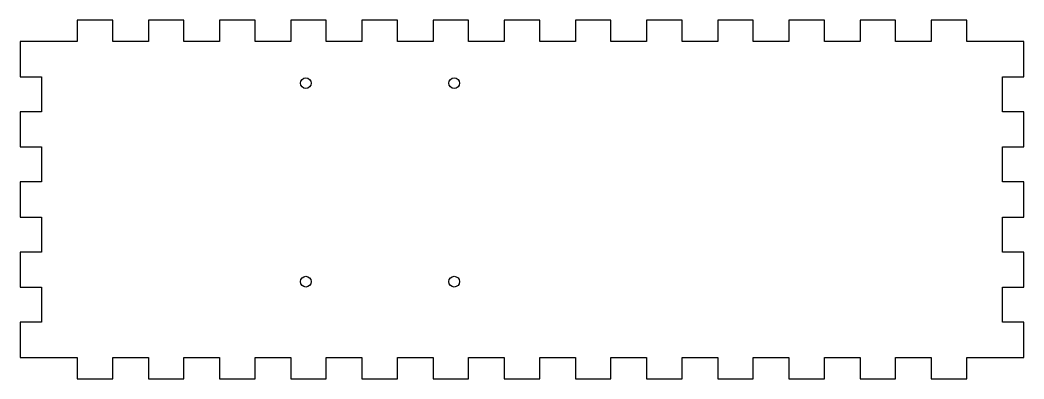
# Model space of a CAD drawing. Extents: x 10 to 860, y -140 to 140.
# Drawn here: x 580 to 860, y -50 to 50 of the extents above; entities that cross this region are included whole.
import ezdxf

# ---------------------------------------------------------------- set-up
doc = ezdxf.new("R2010")
doc.units = 0

# ---------------------------------------------------------------- blocks, each defined once
blk = doc.blocks.new('SHAPE2DVIEW001')
at = {"layer": 'Views', "color": 0}
for p, q in [((595.93, 50), (595.93, 44)), ((605.85, 50), (595.93, 50)), ((605.85, 44), (605.85, 50)), ((615.78, 50), (615.78, 44)), ((625.7, 50), (615.78, 50)), ((625.7, 44), (625.7, 50)), ((635.63, 50), (635.63, 44)), ((645.56, 50), (635.63, 50)), ((645.56, 44), (645.56, 50)), ((655.48, 50), (655.48, 44)), ((665.41, 50), (655.48, 50)), ((665.41, 44), (665.41, 50)), ((675.33, 50), (675.33, 44)), ((685.26, 50), (675.33, 50)), ((685.26, 44), (685.26, 50)), ((695.19, 50), (695.19, 44)), ((705.11, 50), (695.19, 50)), ((705.11, 44), (705.11, 50)), ((715.04, 50), (715.04, 44)), ((724.96, 50), (715.04, 50)), ((724.96, 44), (724.96, 50)), ((734.89, 50), (734.89, 44)), ((744.81, 50), (734.89, 50)), ((744.81, 44), (744.81, 50)), ((754.74, 50), (754.74, 44)), ((764.67, 50), (754.74, 50)), ((764.67, 44), (764.67, 50)), ((774.59, 50), (774.59, 44)), ((784.52, 50), (774.59, 50)), ((784.52, 44), (784.52, 50)), ((794.44, 50), (794.44, 44)), ((804.37, 50), (794.44, 50)), ((804.37, 44), (804.37, 50)), ((814.3, 50), (814.3, 44)), ((824.22, 50), (814.3, 50)), ((824.22, 44), (824.22, 50)), ((834.15, 50), (834.15, 44)), ((844.07, 50), (834.15, 50)), ((844.07, 44), (844.07, 50)), ((580, 44), (580, 34.22)), ((586, 44), (580, 44)), ((595.93, 44), (586, 44)), ((615.78, 44), (605.85, 44)), ((635.63, 44), (625.7, 44)), ((655.48, 44), (645.56, 44)), ((675.33, 44), (665.41, 44)), ((695.19, 44), (685.26, 44)), ((715.04, 44), (705.11, 44)), ((734.89, 44), (724.96, 44)), ((754.74, 44), (744.81, 44)), ((774.59, 44), (764.67, 44)), ((794.44, 44), (784.52, 44)), ((814.3, 44), (804.37, 44)), ((834.15, 44), (824.22, 44)), ((854, 44), (844.07, 44)), ((860, 44), (854, 44)), ((860, 34.22), (860, 44)), ((580, 34.22), (586, 34.22)), ((586, 34.22), (586, 24.44)), ((854, 24.44), (854, 34.22)), ((854, 34.22), (860, 34.22)), ((580, 24.44), (580, 14.67)), ((586, 24.44), (580, 24.44)), ((860, 24.44), (854, 24.44)), ((860, 14.67), (860, 24.44)), ((580, 14.67), (586, 14.67)), ((586, 14.67), (586, 4.89)), ((854, 4.89), (854, 14.67)), ((854, 14.67), (860, 14.67)), ((580, 4.89), (580, -4.89)), ((586, 4.89), (580, 4.89)), ((860, 4.89), (854, 4.89)), ((860, -4.89), (860, 4.89)), ((580, -4.89), (586, -4.89)), ((586, -4.89), (586, -14.67)), ((854, -14.67), (854, -4.89)), ((854, -4.89), (860, -4.89)), ((580, -14.67), (580, -24.44)), ((586, -14.67), (580, -14.67)), ((860, -14.67), (854, -14.67)), ((860, -24.44), (860, -14.67)), ((580, -24.44), (586, -24.44)), ((586, -24.44), (586, -34.22)), ((854, -34.22), (854, -24.44)), ((854, -24.44), (860, -24.44)), ((580, -34.22), (580, -44)), ((586, -34.22), (580, -34.22)), ((860, -34.22), (854, -34.22)), ((860, -44), (860, -34.22)), ((580, -44), (586, -44)), ((586, -44), (595.93, -44)), ((595.93, -44), (595.93, -50)), ((605.85, -50), (605.85, -44)), ((605.85, -44), (615.78, -44)), ((615.78, -44), (615.78, -50)), ((625.7, -50), (625.7, -44)), ((625.7, -44), (635.63, -44)), ((635.63, -44), (635.63, -50)), ((645.56, -50), (645.56, -44)), ((645.56, -44), (655.48, -44)), ((655.48, -44), (655.48, -50)), ((665.41, -50), (665.41, -44)), ((665.41, -44), (675.33, -44)), ((675.33, -44), (675.33, -50)), ((685.26, -50), (685.26, -44)), ((685.26, -44), (695.19, -44)), ((695.19, -44), (695.19, -50)), ((705.11, -50), (705.11, -44)), ((705.11, -44), (715.04, -44)), ((715.04, -44), (715.04, -50)), ((724.96, -50), (724.96, -44)), ((724.96, -44), (734.89, -44)), ((734.89, -44), (734.89, -50)), ((744.81, -50), (744.81, -44)), ((744.81, -44), (754.74, -44)), ((754.74, -44), (754.74, -50)), ((764.67, -50), (764.67, -44)), ((764.67, -44), (774.59, -44)), ((774.59, -44), (774.59, -50)), ((784.52, -50), (784.52, -44)), ((784.52, -44), (794.44, -44)), ((794.44, -44), (794.44, -50)), ((804.37, -50), (804.37, -44)), ((804.37, -44), (814.3, -44)), ((814.3, -44), (814.3, -50)), ((824.22, -50), (824.22, -44)), ((824.22, -44), (834.15, -44)), ((834.15, -44), (834.15, -50)), ((844.07, -50), (844.07, -44)), ((844.07, -44), (854, -44)), ((854, -44), (860, -44)), ((595.93, -50), (605.85, -50)), ((615.78, -50), (625.7, -50)), ((635.63, -50), (645.56, -50)), ((655.48, -50), (665.41, -50)), ((675.33, -50), (685.26, -50)), ((695.19, -50), (705.11, -50)), ((715.04, -50), (724.96, -50)), ((734.89, -50), (744.81, -50)), ((754.74, -50), (764.67, -50)), ((774.59, -50), (784.52, -50)), ((794.44, -50), (804.37, -50)), ((814.3, -50), (824.22, -50)), ((834.15, -50), (844.07, -50))]:
    blk.add_line(p, q, dxfattribs=at)
for centre in [(659.71, 32.42), (701.09, 32.42), (659.71, -22.89), (701.09, -22.89)]:
    blk.add_circle(centre, 1.5, dxfattribs=at)

msp = doc.modelspace()

# ---------------------------------------------------------------- block references
at = {"layer": 'Views', "color": 0}
msp.add_blockref('SHAPE2DVIEW001', (0, 0), dxfattribs=at)

doc.saveas('drawing.dxf')
